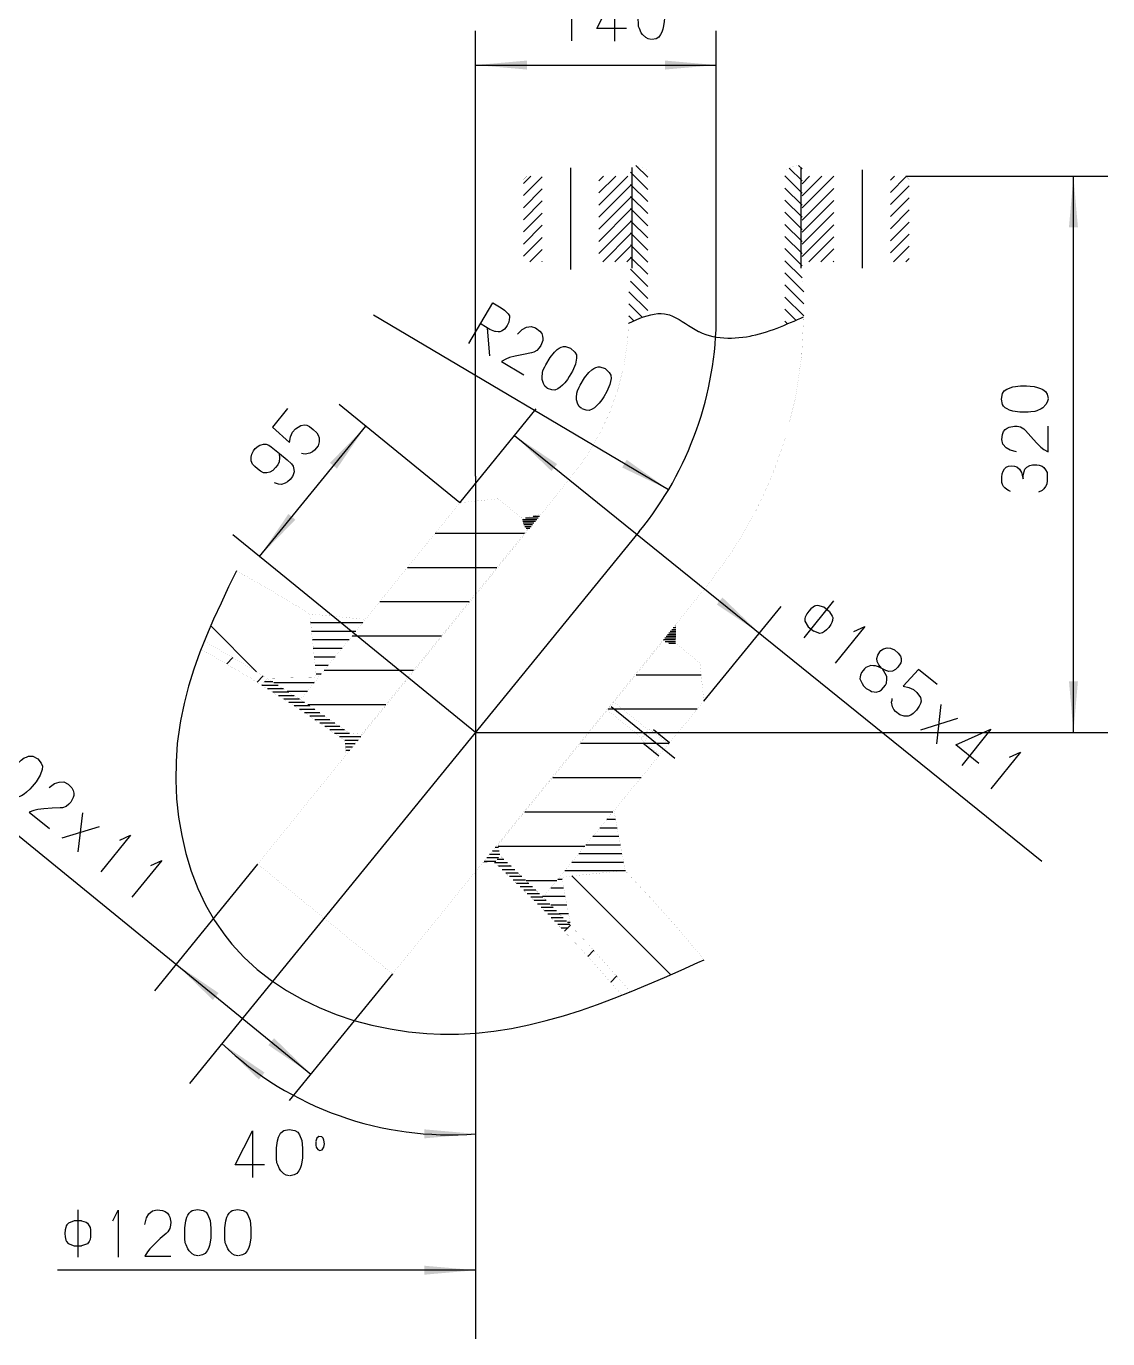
# Model space of a CAD drawing. Extents: x 0 to 8410, y 0 to 11890.
# Drawn here: x 644 to 1275, y 2478 to 3244 of the extents above; entities that cross this region are included whole.
import ezdxf

# ---------------------------------------------------------------- set-up
doc = ezdxf.new("R2010")
doc.units = 0
doc.header["$MEASUREMENT"] = 0
doc.layers.add('6', color=7, linetype='Continuous')
doc.layers.add('7', color=7, linetype='Continuous')

# ---------------------------------------------------------------- blocks, each defined once
blk = doc.blocks.new('BLKENT28')
at = {"layer": '6', "color": 1, "linetype": 'Continuous'}
for p, q in [((763.763, 2656.8), (739.176, 2626.61)), ((906.06, 2635.81), (906.06, 2567.24))]:
    blk.add_line(p, q, dxfattribs=at)
at = {"layer": '6', "color": 2, "linetype": 'Continuous'}
for p, q in [((765.726, 2579.14), (775.974, 2599.02)), ((775.974, 2599.02), (775.974, 2571.86)), ((791.072, 2595.24), (791.713, 2596.5)), ((791.713, 2596.5), (792.354, 2597.62)), ((792.354, 2597.62), (793.36, 2598.6)), ((793.36, 2598.6), (794.275, 2599.16)), ((794.275, 2599.16), (797.386, 2599.86)), ((797.386, 2599.86), (800.68, 2599.16)), ((800.68, 2599.16), (802.327, 2598.18)), ((802.327, 2598.18), (803.334, 2596.64)), ((803.334, 2596.64), (804.615, 2593.28)), ((789.883, 2589.08), (790.432, 2593.14)), ((789.883, 2584.18), (789.883, 2589.08)), ((790.432, 2593.14), (791.072, 2595.24)), ((804.615, 2593.28), (805.164, 2588.8)), ((805.164, 2588.8), (805.164, 2585.16)), ((812.85, 2592.72), (812.942, 2590.62)), ((813.491, 2594.68), (812.942, 2593)), ((812.942, 2590.62), (813.125, 2589.5)), ((813.125, 2589.5), (813.399, 2588.94)), ((813.399, 2588.94), (813.948, 2588.1)), ((814.589, 2595.66), (813.491, 2594.68)), ((816.419, 2595.52), (814.589, 2595.66)), ((817.151, 2594.68), (816.419, 2595.52)), ((816.602, 2587.96), (817.608, 2589.5)), ((817.608, 2593.56), (817.151, 2594.68)), ((817.883, 2591.46), (817.608, 2593.56)), ((817.608, 2589.5), (817.883, 2591.46)), ((789.974, 2582.78), (789.883, 2584.18)), ((790.157, 2580.4), (789.974, 2582.78)), ((805.072, 2583.2), (804.706, 2580.68)), ((805.164, 2585.16), (805.072, 2583.2)), ((813.948, 2588.1), (815.138, 2587.54)), ((815.138, 2587.54), (816.602, 2587.96)), ((783.02, 2579.14), (765.726, 2579.14)), ((790.615, 2579.14), (790.157, 2580.4)), ((791.713, 2576.76), (790.615, 2579.14)), ((792.445, 2575.64), (791.713, 2576.76)), ((794.275, 2573.96), (792.445, 2575.64)), ((795.648, 2573.12), (794.275, 2573.96)), ((801.87, 2574.1), (800.314, 2573.26)), ((802.968, 2575.64), (801.87, 2574.1)), ((803.7, 2577.04), (802.968, 2575.64)), ((804.249, 2578.86), (803.7, 2577.04)), ((804.706, 2580.68), (804.249, 2578.86)), ((797.478, 2572.7), (795.648, 2573.12)), ((800.314, 2573.26), (797.844, 2572.7))]:
    blk.add_line(p, q, dxfattribs=at)
at = {"layer": '6', "color": 1, "linetype": 'Continuous'}
blk.add_arc((891.289, 2789.95), 193.276, 226.45, 274.383, dxfattribs=at)
for points in [[(758.123, 2649.87), (782.945, 2633.02), (779.642, 2628.97)], [(906.06, 2597.24), (876.175, 2594.63), (876.175, 2599.86)]]:
    blk.add_solid(points, dxfattribs=at)
blk = doc.blocks.new('BLKENT29')
at = {"layer": '6', "color": 2, "linetype": 'Continuous'}
for p, q in [((902.091, 3058.49), (916.141, 3082.22)), ((916.141, 3082.22), (920.951, 3079.21)), ((920.951, 3079.21), (923.006, 3077.83)), ((923.006, 3077.83), (925.012, 3075.83)), ((925.012, 3075.83), (925.757, 3074.57)), ((925.704, 3072.33), (925.384, 3070.89)), ((925.873, 3073.69), (925.704, 3072.33)), ((925.757, 3074.57), (925.873, 3073.69)), ((914.307, 3066.55), (909.26, 3069.7)), ((912.739, 3067.31), (914.067, 3051.23)), ((917.269, 3065.44), (914.307, 3066.55)), ((917.655, 3065.38), (917.269, 3065.44)), ((919.122, 3065.16), (917.655, 3065.38)), ((920.266, 3065.3), (919.122, 3065.16)), ((921.095, 3065.62), (920.266, 3065.3)), ((922.145, 3066.14), (921.095, 3065.62)), ((922.96, 3066.79), (922.145, 3066.14)), ((923.759, 3067.79), (922.96, 3066.79)), ((924.551, 3068.94), (923.759, 3067.79)), ((925.384, 3070.89), (924.551, 3068.94)), ((930.531, 3063.78), (933.244, 3066.56)), ((933.244, 3066.56), (935.716, 3067.86)), ((935.716, 3067.86), (938.454, 3068.36)), ((938.454, 3068.36), (941.023, 3067.49)), ((941.023, 3067.49), (943.486, 3065.54)), ((943.486, 3065.54), (944.618, 3064.22)), ((944.618, 3064.22), (945.142, 3062.77)), ((943.151, 3055.82), (941.838, 3054.32)), ((944.165, 3057.17), (943.151, 3055.82)), ((945.182, 3060.15), (944.165, 3057.17)), ((945.142, 3062.77), (945.28, 3061.39)), ((945.28, 3061.39), (945.182, 3060.15)), ((954.887, 3055.7), (956.009, 3056.34)), ((956.009, 3056.34), (957.374, 3056.67)), ((957.374, 3056.67), (958.447, 3056.69)), ((958.447, 3056.69), (961.48, 3055.7)), ((923.66, 3049.3), (921.116, 3047.87)), ((925.768, 3050.16), (923.66, 3049.3)), ((929.178, 3051.07), (925.768, 3050.16)), ((934.039, 3052.1), (929.178, 3051.07)), ((938.6, 3052.98), (934.039, 3052.1)), ((939.966, 3053.31), (938.6, 3052.98)), ((941.838, 3054.32), (939.966, 3053.31)), ((947.036, 3046.03), (949.532, 3050.25)), ((949.532, 3050.25), (952.073, 3053.46)), ((952.073, 3053.46), (953.694, 3054.94)), ((953.694, 3054.94), (954.887, 3055.7)), ((961.48, 3055.7), (963.958, 3053.42)), ((963.958, 3053.42), (964.876, 3051.74)), ((964.958, 3049.9), (964.349, 3046.36)), ((964.876, 3051.74), (964.958, 3049.9)), ((921.116, 3047.87), (934.109, 3040.18)), ((944.831, 3038.72), (945.098, 3041.32)), ((945.098, 3041.32), (945.347, 3042.64)), ((945.347, 3042.64), (946.401, 3044.78)), ((946.401, 3044.78), (947.036, 3046.03)), ((962.539, 3042.22), (960.685, 3039.09)), ((964.349, 3046.36), (962.539, 3042.22)), ((969.611, 3038.36), (972.151, 3041.58)), ((972.151, 3041.58), (973.773, 3043.06)), ((973.773, 3043.06), (974.966, 3043.82)), ((974.966, 3043.82), (976.087, 3044.45)), ((976.087, 3044.45), (977.453, 3044.78)), ((977.453, 3044.78), (978.525, 3044.8)), ((978.525, 3044.8), (981.559, 3043.82)), ((981.559, 3043.82), (984.037, 3041.54)), ((984.037, 3041.54), (984.955, 3039.85)), ((944.89, 3037.38), (944.831, 3038.72)), ((945.609, 3035), (944.89, 3037.38)), ((946.362, 3033.58), (945.609, 3035)), ((947.723, 3032.29), (946.362, 3033.58)), ((955.288, 3032.85), (953.945, 3032.02)), ((956.688, 3034.14), (955.288, 3032.85)), ((958.009, 3035.47), (956.688, 3034.14)), ((959.607, 3037.45), (958.009, 3035.47)), ((960.685, 3039.09), (959.607, 3037.45)), ((965.425, 3030.75), (966.48, 3032.9)), ((966.48, 3032.9), (967.115, 3034.15)), ((967.115, 3034.15), (969.611, 3038.36)), ((984.427, 3034.47), (982.618, 3030.34)), ((985.037, 3038.02), (984.427, 3034.47)), ((984.955, 3039.85), (985.037, 3038.02)), ((950.449, 3031.32), (948.038, 3032.1)), ((952.216, 3031.25), (950.449, 3031.32)), ((953.945, 3032.02), (952.216, 3031.25)), ((964.91, 3026.83), (965.177, 3029.44)), ((964.969, 3025.49), (964.91, 3026.83)), ((965.688, 3023.11), (964.969, 3025.49)), ((965.177, 3029.44), (965.425, 3030.75)), ((979.686, 3025.57), (978.088, 3023.58)), ((980.763, 3027.21), (979.686, 3025.57)), ((982.618, 3030.34), (980.763, 3027.21)), ((966.441, 3021.69), (965.688, 3023.11)), ((967.802, 3020.4), (966.441, 3021.69)), ((970.528, 3019.44), (968.117, 3020.21)), ((972.295, 3019.37), (970.528, 3019.44)), ((974.024, 3020.13), (972.295, 3019.37)), ((975.367, 3020.96), (974.024, 3020.13)), ((976.767, 3022.25), (975.367, 3020.96)), ((978.088, 3023.58), (976.767, 3022.25))]:
    blk.add_line(p, q, dxfattribs=at)
at = {"layer": '6', "color": 1, "linetype": 'Continuous'}
blk.add_line((1018.57, 2973.1), (846.464, 3074.99), dxfattribs=at)
blk.add_solid([(1018.57, 2973.1), (991.518, 2986.08), (994.182, 2990.58)], dxfattribs=at)
blk = doc.blocks.new('BLKENT30')
at = {"layer": '6', "color": 2, "linetype": 'Continuous'}
for p, q in [((614.354, 2845.35), (596.935, 2823.97)), ((602.437, 2841.88), (601.18, 2840.92)), ((603.251, 2842.3), (602.437, 2841.88)), ((603.888, 2842.5), (603.251, 2842.3)), ((605.146, 2842.74), (603.888, 2842.5)), ((608.655, 2841.69), (605.146, 2842.74)), ((611.918, 2839.03), (608.655, 2841.69)), ((597.733, 2835.96), (597.575, 2835.19)), ((597.575, 2835.19), (597.577, 2833.74)), ((597.577, 2833.74), (599.459, 2830.4)), ((598.704, 2837.88), (597.733, 2835.96)), ((599.871, 2839.46), (598.704, 2837.88)), ((601.18, 2840.92), (599.871, 2839.46)), ((611.918, 2839.03), (613.587, 2836.59)), ((613.697, 2833.97), (613.345, 2832.81)), ((613.587, 2836.59), (613.872, 2835.64)), ((613.872, 2835.64), (613.697, 2833.97)), ((599.459, 2830.4), (602.723, 2827.74)), ((606.285, 2826.47), (602.723, 2827.74)), ((607.79, 2826.87), (606.285, 2826.47)), ((609.012, 2827.5), (607.79, 2826.87)), ((610.197, 2828.52), (609.012, 2827.5)), ((611.506, 2829.98), (610.197, 2828.52)), ((612.673, 2831.56), (611.506, 2829.98)), ((613.345, 2832.81), (612.673, 2831.56)), ((632.498, 2830.39), (615.168, 2809.12)), ((626.107, 2827.47), (632.498, 2830.39)), ((634.921, 2808.74), (638.016, 2812.54)), ((638.016, 2812.54), (641.005, 2815.34)), ((641.005, 2815.34), (642.828, 2816.56)), ((642.828, 2816.56), (644.121, 2817.13)), ((644.121, 2817.13), (645.325, 2817.6)), ((645.325, 2817.6), (646.724, 2817.72)), ((646.724, 2817.72), (647.787, 2817.58)), ((647.787, 2817.58), (650.641, 2816.16)), ((650.641, 2816.16), (652.753, 2813.53)), ((652.753, 2813.53), (653.411, 2811.73)), ((653.411, 2811.73), (653.219, 2809.9)), ((631.653, 2801.83), (632.305, 2804.37)), ((632.305, 2804.37), (632.746, 2805.63)), ((632.746, 2805.63), (634.108, 2807.59)), ((634.108, 2807.59), (634.921, 2808.74)), ((652.09, 2806.49), (649.686, 2802.67)), ((653.219, 2809.9), (652.09, 2806.49)), ((631.514, 2800.5), (631.653, 2801.83)), ((631.871, 2798.04), (631.514, 2800.5)), ((632.405, 2796.52), (631.871, 2798.04)), ((633.559, 2795.04), (632.405, 2796.52)), ((642.699, 2795.54), (641.124, 2794.48)), ((644.203, 2796.66), (642.699, 2795.54)), ((646.079, 2798.38), (644.203, 2796.66)), ((647.387, 2799.85), (646.079, 2798.38)), ((649.686, 2802.67), (647.387, 2799.85)), ((657.415, 2799.26), (660.512, 2801.61)), ((660.512, 2801.61), (663.15, 2802.53)), ((663.15, 2802.53), (665.931, 2802.62)), ((665.931, 2802.62), (668.342, 2801.37)), ((668.342, 2801.37), (670.489, 2799.08)), ((670.489, 2799.08), (671.413, 2797.61)), ((671.413, 2797.61), (671.716, 2796.1)), ((671.716, 2796.1), (671.647, 2794.71)), ((636.112, 2793.68), (633.842, 2794.81)), ((637.848, 2793.35), (636.112, 2793.68)), ((639.672, 2793.85), (637.848, 2793.35)), ((641.124, 2794.48), (639.672, 2793.85)), ((667.192, 2788.23), (665.191, 2787.51)), ((668.714, 2789.52), (667.192, 2788.23)), ((669.917, 2790.7), (668.714, 2789.52)), ((671.365, 2793.5), (669.917, 2790.7)), ((671.647, 2794.71), (671.365, 2793.5)), ((648.47, 2785.96), (645.744, 2784.93)), ((645.744, 2784.93), (657.449, 2775.4)), ((650.684, 2786.51), (648.47, 2785.96)), ((654.191, 2786.9), (650.684, 2786.51)), ((659.151, 2787.19), (654.191, 2786.9)), ((663.792, 2787.39), (659.151, 2787.19)), ((665.191, 2787.51), (663.792, 2787.39)), ((674.192, 2761.76), (676.905, 2784.65)), ((664.88, 2769.89), (686.607, 2776.56)), ((704.861, 2771.45), (687.53, 2750.17)), ((698.47, 2768.53), (704.861, 2771.45)), ((722.951, 2756.71), (705.621, 2735.43)), ((716.56, 2753.79), (722.951, 2756.71))]:
    blk.add_line(p, q, dxfattribs=at)
at = {"layer": '6', "color": 1, "linetype": 'Continuous'}
for p, q in [((567.223, 2829.94), (810.009, 2632.16)), ((778.913, 2754.66), (718.699, 2680.75)), ((857.591, 2690.57), (797.378, 2616.65))]:
    blk.add_line(p, q, dxfattribs=at)
for points in [[(731.331, 2696.25), (756.153, 2679.41), (752.85, 2675.35)], [(810.009, 2632.16), (785.187, 2649.01), (788.489, 2653.06)]]:
    blk.add_solid(points, dxfattribs=at)
blk = doc.blocks.new('BLKENT31')
at = {"layer": '6', "color": 1, "linetype": 'Continuous'}
for p, q in [((906.06, 2635.81), (906.06, 2477.68)), ((906.06, 2517.68), (662.21, 2517.68))]:
    blk.add_line(p, q, dxfattribs=at)
at = {"layer": '6', "color": 2, "linetype": 'Continuous'}
for p, q in [((674.014, 2552.9), (674.014, 2525.32)), ((694.419, 2546.46), (697.53, 2552.76)), ((697.53, 2552.76), (697.53, 2525.32)), ((714.092, 2548.14), (715.556, 2550.52)), ((715.556, 2550.52), (717.661, 2552.34)), ((717.661, 2552.34), (720.314, 2552.9)), ((720.314, 2552.9), (723.425, 2552.48)), ((723.425, 2552.48), (725.072, 2551.92)), ((725.072, 2551.92), (726.262, 2550.94)), ((726.262, 2550.94), (727.085, 2549.82)), ((738.249, 2549.82), (738.889, 2550.94)), ((738.889, 2550.94), (739.896, 2551.92)), ((739.896, 2551.92), (740.811, 2552.48)), ((740.811, 2552.48), (743.922, 2553.18)), ((743.922, 2553.18), (747.216, 2552.48)), ((747.216, 2552.48), (748.863, 2551.5)), ((748.863, 2551.5), (749.87, 2549.96)), ((761.582, 2549.82), (762.223, 2550.94)), ((762.223, 2550.94), (763.229, 2551.92)), ((763.229, 2551.92), (764.144, 2552.48)), ((764.144, 2552.48), (767.255, 2553.18)), ((767.255, 2553.18), (770.55, 2552.48)), ((770.55, 2552.48), (772.197, 2551.5)), ((772.197, 2551.5), (773.203, 2549.96)), ((666.968, 2542.68), (666.602, 2541.14)), ((667.334, 2543.52), (666.968, 2542.68)), ((667.7, 2544.08), (667.334, 2543.52)), ((668.523, 2545.06), (667.7, 2544.08)), ((671.909, 2546.46), (668.523, 2545.06)), ((676.118, 2546.46), (671.909, 2546.46)), ((676.118, 2546.46), (678.955, 2545.62)), ((678.955, 2545.62), (679.778, 2545.06)), ((679.778, 2545.06), (680.693, 2543.66)), ((680.693, 2543.66), (681.151, 2542.54)), ((713.177, 2544.36), (714.092, 2548.14)), ((727.085, 2549.82), (727.634, 2548.7)), ((727.634, 2548.7), (728.275, 2545.62)), ((728.092, 2543.94), (727.726, 2541.98)), ((728.275, 2545.62), (728.092, 2543.94)), ((736.419, 2542.4), (736.968, 2546.46)), ((736.968, 2546.46), (737.608, 2548.56)), ((737.608, 2548.56), (738.249, 2549.82)), ((749.87, 2549.96), (751.151, 2546.6)), ((751.151, 2546.6), (751.7, 2542.12)), ((759.752, 2542.4), (760.301, 2546.46)), ((760.301, 2546.46), (760.942, 2548.56)), ((760.942, 2548.56), (761.582, 2549.82)), ((773.203, 2549.96), (774.484, 2546.6)), ((774.484, 2546.6), (775.033, 2542.12)), ((666.602, 2541.14), (666.51, 2539.18)), ((666.51, 2539.18), (666.602, 2537.22)), ((666.602, 2537.22), (667.059, 2535.12)), ((667.059, 2535.12), (667.425, 2534.42)), ((681.151, 2535.68), (680.602, 2534.42)), ((681.151, 2542.54), (681.425, 2541.14)), ((681.425, 2537.22), (681.151, 2535.68)), ((681.425, 2541.14), (681.517, 2539.18)), ((681.517, 2539.18), (681.425, 2537.22)), ((722.144, 2536.1), (718.484, 2532.74)), ((725.621, 2539.18), (722.144, 2536.1)), ((726.628, 2540.16), (725.621, 2539.18)), ((727.726, 2541.98), (726.628, 2540.16)), ((736.419, 2537.5), (736.419, 2542.4)), ((736.51, 2536.1), (736.419, 2537.5)), ((736.693, 2533.72), (736.51, 2536.1)), ((751.608, 2536.52), (751.242, 2534)), ((751.7, 2538.48), (751.608, 2536.52)), ((751.7, 2542.12), (751.7, 2538.48)), ((759.752, 2537.5), (759.752, 2542.4)), ((759.844, 2536.1), (759.752, 2537.5)), ((760.027, 2533.72), (759.844, 2536.1)), ((774.942, 2536.52), (774.576, 2534)), ((775.033, 2538.48), (774.942, 2536.52)), ((775.033, 2542.12), (775.033, 2538.48)), ((667.425, 2534.42), (668.341, 2533.3)), ((668.341, 2533.3), (671.909, 2531.9)), ((671.909, 2531.9), (676.118, 2531.9)), ((679.687, 2533.16), (676.118, 2531.9)), ((680.602, 2534.42), (679.687, 2533.16)), ((714.641, 2528.4), (713.177, 2525.88)), ((716.013, 2530.22), (714.641, 2528.4)), ((718.484, 2532.74), (716.013, 2530.22)), ((737.151, 2532.46), (736.693, 2533.72)), ((738.249, 2530.08), (737.151, 2532.46)), ((738.981, 2528.96), (738.249, 2530.08)), ((740.811, 2527.28), (738.981, 2528.96)), ((748.406, 2527.42), (746.85, 2526.58)), ((749.504, 2528.96), (748.406, 2527.42)), ((750.236, 2530.36), (749.504, 2528.96)), ((750.785, 2532.18), (750.236, 2530.36)), ((751.242, 2534), (750.785, 2532.18)), ((760.484, 2532.46), (760.027, 2533.72)), ((761.582, 2530.08), (760.484, 2532.46)), ((762.314, 2528.96), (761.582, 2530.08)), ((764.144, 2527.28), (762.314, 2528.96)), ((771.739, 2527.42), (770.183, 2526.58)), ((772.837, 2528.96), (771.739, 2527.42)), ((773.569, 2530.36), (772.837, 2528.96)), ((774.118, 2532.18), (773.569, 2530.36)), ((774.576, 2534), (774.118, 2532.18)), ((713.177, 2525.88), (728.275, 2525.88)), ((742.183, 2526.44), (740.811, 2527.28)), ((744.014, 2526.02), (742.183, 2526.44)), ((746.85, 2526.58), (744.38, 2526.02)), ((765.517, 2526.44), (764.144, 2527.28)), ((767.347, 2526.02), (765.517, 2526.44)), ((770.183, 2526.58), (767.713, 2526.02))]:
    blk.add_line(p, q, dxfattribs=at)
at = {"layer": '6', "color": 1, "linetype": 'Continuous'}
blk.add_solid([(906.06, 2517.68), (876.175, 2515.06), (876.175, 2520.29)], dxfattribs=at)
blk = doc.blocks.new('BLKENT49')
at = {"layer": '6', "color": 1, "linetype": 'Continuous'}
for p, q in [((1156.96, 3156.1), (1274.76, 3156.1)), ((1254.76, 2831.48), (1254.76, 3156.1)), ((1111.5, 2831.48), (1274.76, 2831.48))]:
    blk.add_line(p, q, dxfattribs=at)
at = {"layer": '6', "color": 2, "linetype": 'Continuous'}
for p, q in [((1215.98, 3031.86), (1219.34, 3033.15)), ((1219.34, 3033.15), (1223.82, 3033.69)), ((1223.82, 3033.69), (1227.46, 3033.69)), ((1227.46, 3033.69), (1229.42, 3033.6)), ((1229.42, 3033.6), (1231.94, 3033.24)), ((1231.94, 3033.24), (1233.76, 3032.78)), ((1212.76, 3025.92), (1213.46, 3029.21)), ((1213.46, 3022.81), (1212.76, 3025.92)), ((1213.46, 3029.21), (1214.44, 3030.86)), ((1214.44, 3030.86), (1215.98, 3031.86)), ((1233.76, 3032.78), (1235.58, 3032.23)), ((1235.58, 3032.23), (1236.98, 3031.5)), ((1236.98, 3031.5), (1238.52, 3030.4)), ((1238.52, 3030.4), (1239.36, 3028.84)), ((1239.36, 3028.84), (1239.92, 3026.37)), ((1239.92, 3026.01), (1239.5, 3024.18)), ((1214.02, 3021.89), (1213.46, 3022.81)), ((1215, 3020.88), (1214.02, 3021.89)), ((1216.12, 3020.24), (1215, 3020.88)), ((1217.38, 3019.6), (1216.12, 3020.24)), ((1219.48, 3018.96), (1217.38, 3019.6)), ((1223.54, 3018.41), (1219.48, 3018.96)), ((1228.44, 3018.41), (1223.54, 3018.41)), ((1229.84, 3018.5), (1228.44, 3018.41)), ((1232.22, 3018.69), (1229.84, 3018.5)), ((1233.48, 3019.15), (1232.22, 3018.69)), ((1235.86, 3020.24), (1233.48, 3019.15)), ((1236.98, 3020.98), (1235.86, 3020.24)), ((1238.66, 3022.81), (1236.98, 3020.98)), ((1239.5, 3024.18), (1238.66, 3022.81)), ((1217.24, 3009.63), (1220.32, 3010.27)), ((1220.32, 3010.27), (1222, 3010.09)), ((1222, 3010.09), (1223.96, 3009.72)), ((1240.06, 2995.17), (1240.06, 3010.27)), ((1213.04, 3002.31), (1213.46, 3005.42)), ((1213.6, 2999.65), (1213.04, 3002.31)), ((1213.46, 3005.42), (1214.02, 3007.07)), ((1214.02, 3007.07), (1215, 3008.26)), ((1215, 3008.26), (1216.12, 3009.08)), ((1216.12, 3009.08), (1217.24, 3009.63)), ((1223.96, 3009.72), (1225.78, 3008.62)), ((1225.78, 3008.62), (1226.76, 3007.62)), ((1226.76, 3007.62), (1229.84, 3004.14)), ((1229.84, 3004.14), (1233.2, 3000.48)), ((1215.42, 2997.55), (1213.6, 2999.65)), ((1217.8, 2996.09), (1215.42, 2997.55)), ((1221.58, 2995.17), (1217.8, 2996.09)), ((1233.2, 3000.48), (1235.72, 2998.01)), ((1235.72, 2998.01), (1237.54, 2996.64)), ((1237.54, 2996.64), (1240.06, 2995.17)), ((1216.96, 2986.84), (1218.64, 2987.12)), ((1218.64, 2987.12), (1220.46, 2986.84)), ((1227.6, 2986.3), (1229.28, 2987.3)), ((1229.28, 2987.3), (1230.82, 2987.58)), ((1230.82, 2987.58), (1233.48, 2987.58)), ((1233.48, 2987.58), (1234.74, 2987.49)), ((1234.74, 2987.49), (1236.56, 2986.84)), ((1213.04, 2980.44), (1213.18, 2982.36)), ((1213.04, 2977.33), (1213.04, 2980.44)), ((1213.18, 2982.36), (1213.74, 2984.01)), ((1213.74, 2984.01), (1214.58, 2985.29)), ((1214.58, 2985.29), (1215.56, 2986.2)), ((1215.56, 2986.2), (1216.96, 2986.84)), ((1220.46, 2986.84), (1221.72, 2986.48)), ((1221.72, 2986.48), (1223.26, 2985.01)), ((1223.26, 2985.01), (1224.38, 2983.18)), ((1224.38, 2983.18), (1224.94, 2981.54)), ((1224.94, 2981.54), (1225.36, 2979.52)), ((1225.36, 2979.52), (1225.5, 2981.17)), ((1225.5, 2981.17), (1226.06, 2983.82)), ((1226.06, 2983.82), (1226.48, 2985.11)), ((1226.48, 2985.11), (1227.6, 2986.3)), ((1236.56, 2986.84), (1237.54, 2986.02)), ((1237.54, 2986.02), (1238.52, 2984.74)), ((1238.52, 2984.74), (1239.36, 2983.18)), ((1239.36, 2983.18), (1239.36, 2978.43)), ((1213.32, 2976.05), (1213.04, 2977.33)), ((1213.88, 2974.95), (1213.32, 2976.05)), ((1214.72, 2974.13), (1213.88, 2974.95)), ((1215.84, 2973.21), (1214.72, 2974.13)), ((1216.96, 2972.66), (1215.84, 2973.21)), ((1218.08, 2972.11), (1216.96, 2972.66)), ((1236.42, 2972.66), (1234.32, 2971.75)), ((1237.54, 2973.58), (1236.42, 2972.66)), ((1238.52, 2974.95), (1237.54, 2973.58)), ((1239.22, 2976.32), (1238.52, 2974.95)), ((1239.36, 2978.43), (1239.22, 2976.32))]:
    blk.add_line(p, q, dxfattribs=at)
at = {"layer": '6', "color": 1, "linetype": 'Continuous'}
for points in [[(1254.76, 3156.1), (1257.37, 3126.21), (1252.15, 3126.21)], [(1254.76, 2831.48), (1252.15, 2861.36), (1257.37, 2861.36)]]:
    blk.add_solid(points, dxfattribs=at)
blk = doc.blocks.new('BLKENT118')
at = {"layer": '6', "color": 2, "linetype": 'Continuous'}
for p, q in [((796.354, 3020.46), (787.57, 3009.67)), ((800.999, 3008.65), (804.063, 3010.64)), ((804.063, 3010.64), (806.189, 3011.03)), ((806.189, 3011.03), (807.57, 3010.73)), ((807.57, 3010.73), (809.104, 3009.95)), ((809.104, 3009.95), (811.391, 3008.33)), ((787.57, 3009.67), (797.419, 3000.71)), ((797.419, 3000.71), (798.132, 3004.02)), ((798.132, 3004.02), (799.323, 3006.59)), ((799.323, 3006.59), (800.999, 3008.65)), ((811.391, 3008.33), (813.388, 3006.34)), ((813.388, 3006.34), (814.235, 3004.95)), ((814.235, 3004.95), (814.801, 3003.42)), ((814.801, 3003.42), (814.839, 3001.03)), ((775.463, 2993.92), (776.466, 2995.82)), ((776.466, 2995.82), (777.507, 2997.1)), ((777.507, 2997.1), (779.162, 2998.47)), ((779.162, 2998.47), (780.238, 2999.12)), ((780.238, 2999.12), (780.969, 2999.35)), ((780.969, 2999.35), (782.313, 2999.67)), ((782.313, 2999.67), (783.926, 2999.66)), ((783.926, 2999.66), (785.467, 2999.11)), ((785.467, 2999.11), (786.719, 2998.21)), ((786.719, 2998.21), (791.712, 2994.14)), ((810.989, 2995.2), (809.406, 2994.36)), ((812.073, 2996.09), (810.989, 2995.2)), ((814.154, 2998.64), (812.073, 2996.09)), ((814.839, 3001.03), (814.154, 2998.64)), ((775.132, 2992.19), (775.463, 2993.92)), ((775.228, 2989.87), (775.132, 2992.19)), ((776.003, 2987.94), (775.228, 2989.87)), ((777.241, 2986.58), (776.003, 2987.94)), ((790.676, 2987.55), (789.404, 2985.99)), ((791.513, 2989.47), (790.676, 2987.55)), ((791.437, 2994.25), (791.75, 2991.75)), ((791.75, 2991.75), (791.513, 2989.47)), ((791.712, 2994.14), (796.162, 2990.52)), ((796.162, 2990.52), (798.593, 2988.18)), ((798.593, 2988.18), (799.556, 2986.93)), ((799.556, 2986.93), (800.107, 2984.94)), ((805.56, 2994.07), (804.562, 2994.18)), ((806.608, 2993.81), (805.56, 2994.07)), ((809.406, 2994.36), (806.608, 2993.81)), ((778.76, 2985.34), (777.241, 2986.58)), ((780.497, 2983.92), (778.76, 2985.34)), ((782.248, 2982.97), (780.497, 2983.92)), ((784.251, 2982.99), (782.248, 2982.97)), ((786.095, 2983.26), (784.251, 2982.99)), ((787.793, 2984.23), (786.095, 2983.26)), ((789.404, 2985.99), (787.793, 2984.23)), ((799.258, 2980.8), (797.871, 2979.09)), ((799.734, 2981.82), (799.258, 2980.8)), ((800.174, 2983.47), (799.734, 2981.82)), ((800.107, 2984.94), (800.174, 2983.47)), ((791.054, 2976.27), (788.746, 2977.2)), ((792.775, 2976.16), (791.054, 2976.27)), ((794.966, 2976.86), (792.775, 2976.16)), ((796.382, 2977.71), (794.966, 2976.86)), ((797.871, 2979.09), (796.382, 2977.71))]:
    blk.add_line(p, q, dxfattribs=at)
at = {"layer": '6', "color": 1, "linetype": 'Continuous'}
for p, q in [((896.916, 2965.54), (826.522, 3022.88)), ((780.032, 2934.14), (842.028, 3010.25)), ((795.533, 2921.51), (764.526, 2946.77))]:
    blk.add_line(p, q, dxfattribs=at)
for points in [[(842.028, 3010.25), (825.18, 2985.43), (821.126, 2988.73)], [(780.032, 2934.14), (796.88, 2958.96), (800.935, 2955.66)]]:
    blk.add_solid(points, dxfattribs=at)
blk = doc.blocks.new('BLKENT125')
at = {"layer": '6', "color": 2, "linetype": 'Continuous'}
for p, q in [((1005.28, 3262.19), (1008.39, 3262.89)), ((1008.39, 3262.89), (1011.69, 3262.19)), ((958.888, 3256.17), (961.999, 3262.47)), ((961.999, 3262.47), (961.999, 3235.03)), ((976.731, 3242.17), (986.98, 3262.05)), ((986.98, 3262.05), (986.98, 3234.89)), ((1000.89, 3252.11), (1001.44, 3256.17)), ((1001.44, 3256.17), (1002.08, 3258.27)), ((1002.08, 3258.27), (1002.72, 3259.53)), ((1002.72, 3259.53), (1003.36, 3260.65)), ((1003.36, 3260.65), (1004.37, 3261.63)), ((1004.37, 3261.63), (1005.28, 3262.19)), ((1011.69, 3262.19), (1013.33, 3261.21)), ((1013.33, 3261.21), (1014.34, 3259.67)), ((1014.34, 3259.67), (1015.62, 3256.31)), ((1015.62, 3256.31), (1016.17, 3251.83)), ((1000.89, 3247.21), (1000.89, 3252.11)), ((1016.17, 3248.19), (1016.08, 3246.23)), ((1016.17, 3251.83), (1016.17, 3248.19)), ((994.025, 3242.17), (976.731, 3242.17)), ((1000.98, 3245.81), (1000.89, 3247.21)), ((1001.16, 3243.43), (1000.98, 3245.81)), ((1001.62, 3242.17), (1001.16, 3243.43)), ((1002.72, 3239.79), (1001.62, 3242.17)), ((1003.45, 3238.67), (1002.72, 3239.79)), ((1014.71, 3240.07), (1013.97, 3238.67)), ((1015.25, 3241.89), (1014.71, 3240.07)), ((1015.71, 3243.71), (1015.25, 3241.89)), ((1016.08, 3246.23), (1015.71, 3243.71)), ((1005.28, 3236.99), (1003.45, 3238.67)), ((1006.65, 3236.15), (1005.28, 3236.99)), ((1008.48, 3235.73), (1006.65, 3236.15)), ((1011.32, 3236.29), (1008.85, 3235.73)), ((1012.87, 3237.13), (1011.32, 3236.29)), ((1013.97, 3238.67), (1012.87, 3237.13))]:
    blk.add_line(p, q, dxfattribs=at)
at = {"layer": '6', "color": 1, "linetype": 'Continuous'}
for p, q in [((906.06, 2981.07), (906.06, 3240.89)), ((1046.46, 3165.36), (1046.46, 3240.89)), ((906.06, 3220.89), (1046.46, 3220.89))]:
    blk.add_line(p, q, dxfattribs=at)
for points in [[(906.06, 3220.89), (935.946, 3223.51), (935.946, 3218.28)], [(1046.46, 3220.89), (1016.58, 3218.28), (1016.58, 3223.51)]]:
    blk.add_solid(points, dxfattribs=at)
blk = doc.blocks.new('BLKENT314')
at = {"layer": '6', "color": 1, "linetype": 'Continuous'}
for p, q in [((896.92, 2965.54), (941.29, 3020.33)), ((928.7, 3004.79), (1236.34, 2756.45)), ((1039.18, 2849.8), (1084.31, 2904.87))]:
    blk.add_line(p, q, dxfattribs=at)
at = {"layer": '6', "color": 2, "linetype": 'Continuous'}
for p, q in [((1114.81, 2908.17), (1097.48, 2886.71)), ((1101.65, 2903.68), (1100.35, 2902.21)), ((1102.9, 2904.65), (1101.65, 2903.68)), ((1103.72, 2905.07), (1102.9, 2904.65)), ((1104.35, 2905.28), (1103.72, 2905.07)), ((1105.61, 2905.52), (1104.35, 2905.28)), ((1109.12, 2904.48), (1105.61, 2905.52)), ((1112.4, 2901.84), (1109.12, 2904.48)), ((1098.23, 2898.71), (1098.07, 2897.93)), ((1098.07, 2897.93), (1098.08, 2896.49)), ((1098.08, 2896.49), (1099.98, 2893.15)), ((1099.19, 2900.63), (1098.23, 2898.71)), ((1100.35, 2902.21), (1099.19, 2900.63)), ((1112.4, 2901.84), (1114.08, 2899.4)), ((1113.85, 2895.63), (1113.19, 2894.37)), ((1114.2, 2896.79), (1113.85, 2895.63)), ((1114.08, 2899.4), (1114.37, 2898.45)), ((1114.37, 2898.45), (1114.2, 2896.79)), ((1099.98, 2893.15), (1103.25, 2890.51)), ((1106.82, 2889.25), (1103.25, 2890.51)), ((1108.33, 2889.66), (1106.82, 2889.25)), ((1109.54, 2890.29), (1108.33, 2889.66)), ((1110.72, 2891.32), (1109.54, 2890.29)), ((1112.03, 2892.78), (1110.72, 2891.32)), ((1113.19, 2894.37), (1112.03, 2892.78)), ((1133.02, 2893.29), (1115.78, 2871.94)), ((1126.64, 2890.35), (1133.02, 2893.29)), ((1142.45, 2879.2), (1143.95, 2880.33)), ((1143.95, 2880.33), (1146.01, 2880.83)), ((1146.01, 2880.83), (1147.99, 2880.67)), ((1147.99, 2880.67), (1150.42, 2879.6)), ((1140, 2874.7), (1140.57, 2876.58)), ((1140.21, 2872.92), (1140, 2874.7)), ((1141.23, 2870.83), (1140.21, 2872.92)), ((1140.57, 2876.58), (1141.84, 2878.44)), ((1141.84, 2878.44), (1142.45, 2879.2)), ((1150.42, 2879.6), (1152.47, 2877.77)), ((1154.05, 2872), (1152.41, 2869.54)), ((1152.47, 2877.77), (1153.9, 2875.9)), ((1153.9, 2875.9), (1154.31, 2874.66)), ((1154.31, 2873.05), (1154.05, 2872)), ((1154.31, 2874.66), (1154.31, 2873.05)), ((1130.47, 2864.94), (1130.29, 2863.83)), ((1131.16, 2866.37), (1130.47, 2864.94)), ((1132.05, 2867.62), (1131.16, 2866.37)), ((1132.84, 2868.6), (1132.05, 2867.62)), ((1133.76, 2869.3), (1132.84, 2868.6)), ((1134.73, 2869.78), (1133.76, 2869.3)), ((1136.66, 2870.56), (1134.73, 2869.78)), ((1138.18, 2870.41), (1136.66, 2870.56)), ((1139.25, 2870.27), (1138.18, 2870.41)), ((1141.04, 2869.73), (1139.25, 2870.27)), ((1144.11, 2868.14), (1141.04, 2869.73)), ((1142.82, 2869.01), (1141.23, 2870.83)), ((1145.03, 2865.78), (1143.31, 2868.61)), ((1145.29, 2867.56), (1144.11, 2868.14)), ((1145.87, 2864.2), (1145.03, 2865.78)), ((1147.17, 2867.12), (1145.29, 2867.56)), ((1149.19, 2867.29), (1147.17, 2867.12)), ((1150.97, 2868.19), (1149.19, 2867.29)), ((1152.41, 2869.54), (1150.97, 2868.19)), ((1164.45, 2868.28), (1155.53, 2858.39)), ((1175.27, 2859.54), (1164.45, 2868.28)), ((1130.29, 2863.83), (1130.26, 2862.78)), ((1130.26, 2862.78), (1130.67, 2861.54)), ((1130.67, 2861.54), (1131.44, 2860.02)), ((1131.44, 2860.02), (1132.39, 2858.72)), ((1132.39, 2858.72), (1133.85, 2857.18)), ((1133.85, 2857.18), (1136.11, 2855.89)), ((1142.85, 2856.39), (1143.91, 2857.69)), ((1143.91, 2857.69), (1145.05, 2859.11)), ((1145.05, 2859.11), (1145.7, 2860.2)), ((1145.7, 2860.2), (1145.94, 2862.53)), ((1145.94, 2862.53), (1145.87, 2864.2)), ((1155.53, 2858.39), (1158.84, 2857.69)), ((1158.84, 2857.69), (1161.42, 2856.51)), ((1136.11, 2855.89), (1136.98, 2855.37)), ((1136.98, 2855.37), (1138.57, 2855.16)), ((1138.57, 2855.16), (1139.64, 2855.02)), ((1139.64, 2855.02), (1140.35, 2855.17)), ((1140.35, 2855.17), (1141.55, 2855.64)), ((1141.55, 2855.64), (1142.85, 2856.39)), ((1148.67, 2849.17), (1148.93, 2850.22)), ((1149.24, 2846.38), (1148.67, 2849.17)), ((1148.93, 2850.22), (1149.03, 2851.22)), ((1161.42, 2856.51), (1163.48, 2854.85)), ((1163.48, 2854.85), (1165.49, 2851.79)), ((1165.49, 2851.79), (1165.89, 2849.67)), ((1165.89, 2849.67), (1165.6, 2848.28)), ((1150.08, 2844.8), (1149.24, 2846.38)), ((1150.97, 2843.72), (1150.08, 2844.8)), ((1153.53, 2841.65), (1150.97, 2843.72)), ((1155.93, 2840.97), (1153.53, 2841.65)), ((1159.84, 2841.59), (1158.32, 2841.02)), ((1161.24, 2842.45), (1159.84, 2841.59)), ((1163.21, 2844.45), (1161.24, 2842.45)), ((1164.82, 2846.75), (1163.21, 2844.45)), ((1165.6, 2848.28), (1164.82, 2846.75)), ((1175.02, 2824.85), (1177.63, 2847.75)), ((1158.32, 2841.02), (1155.93, 2840.97)), ((1165.67, 2832.93), (1187.36, 2839.71)), ((1186.2, 2824.28), (1206.66, 2833.31)), ((1206.66, 2833.31), (1189.6, 2812.17)), ((1199.65, 2813.41), (1186.2, 2824.28)), ((1223.8, 2820.01), (1206.56, 2798.66)), ((1217.42, 2817.07), (1223.8, 2820.01))]:
    blk.add_line(p, q, dxfattribs=at)
at = {"layer": '6', "color": 1, "linetype": 'Continuous'}
for points in [[(928.7, 3004.79), (953.6, 2988.05), (950.31, 2983.98)], [(1071.64, 2889.41), (1046.74, 2906.14), (1050.02, 2910.21)]]:
    blk.add_solid(points, dxfattribs=at)
blk = doc.blocks.new('BLKENT356')
at = {"layer": '7', "color": 1, "linetype": 'Continuous'}
for p, q in [((933.964, 3151.8), (938.264, 3156.1)), ((933.964, 3144.73), (944.964, 3155.73)), ((977.964, 3139.23), (994.832, 3156.1)), ((977.964, 3146.3), (987.761, 3156.1)), ((977.964, 3153.37), (980.69, 3156.1)), ((1096.46, 3144.59), (1107.97, 3156.1)), ((1096.46, 3151.66), (1100.9, 3156.1)), ((1096.46, 3137.52), (1114.96, 3156.02)), ((1147.96, 3153.67), (1150.4, 3156.1)), ((1147.96, 3146.59), (1157.22, 3155.85)), ((933.964, 3137.66), (944.964, 3148.66)), ((977.964, 3132.16), (996.464, 3150.66)), ((1096.46, 3130.45), (1114.96, 3148.95)), ((1147.96, 3139.52), (1158.96, 3150.52)), ((933.964, 3130.58), (944.964, 3141.58)), ((977.964, 3125.09), (996.464, 3143.59)), ((1096.46, 3123.38), (1114.96, 3141.88)), ((1147.96, 3132.45), (1158.96, 3143.45)), ((933.964, 3123.51), (944.964, 3134.51)), ((977.964, 3118.02), (996.464, 3136.52)), ((1096.46, 3116.31), (1114.96, 3134.81)), ((1147.96, 3125.38), (1158.96, 3136.38)), ((933.964, 3116.44), (944.964, 3127.44)), ((977.964, 3110.94), (996.464, 3129.45)), ((1096.46, 3109.24), (1114.96, 3127.74)), ((1147.96, 3118.31), (1158.96, 3129.31)), ((933.964, 3109.37), (944.964, 3120.37)), ((980.188, 3106.1), (996.464, 3122.37)), ((1100.4, 3106.1), (1114.96, 3120.67)), ((1147.96, 3111.24), (1158.96, 3122.24)), ((937.761, 3106.1), (944.964, 3113.3)), ((987.259, 3106.1), (996.464, 3115.3)), ((1107.47, 3106.1), (1114.96, 3113.59)), ((1149.89, 3106.1), (1158.96, 3115.17)), ((944.832, 3106.1), (944.964, 3106.23)), ((994.33, 3106.1), (996.464, 3108.23)), ((1114.54, 3106.1), (1114.96, 3106.52)), ((1156.96, 3106.1), (1158.96, 3108.1))]:
    blk.add_line(p, q, dxfattribs=at)
blk = doc.blocks.new('BLKENT357')
at = {"layer": '7', "color": 1, "linetype": 'Continuous'}
for p, q in [((1017.2, 2887.63), (1022.76, 2887.63)), ((1018.01, 2888.63), (1022.78, 2888.63)), ((1018.82, 2889.63), (1022.79, 2889.63)), ((1019.62, 2890.63), (1022.81, 2890.63)), ((1020.43, 2891.63), (1022.82, 2891.63)), ((1021.24, 2892.63), (1022.84, 2892.63)), ((1015.58, 2885.63), (1022.73, 2885.63)), ((1016.39, 2886.63), (1022.75, 2886.63)), ((1016.53, 2884.63), (1022.72, 2884.63)), ((1018.77, 2883.63), (1022.71, 2883.63))]:
    blk.add_line(p, q, dxfattribs=at)
blk = doc.blocks.new('BLKENT358')
at = {"layer": '7', "color": 1, "linetype": 'Continuous'}
for p, q in [((935.115, 2956.71), (942.524, 2956.71)), ((939.63, 2957.71), (943.334, 2957.71)), ((933.387, 2955.71), (941.714, 2955.71)), ((933.513, 2954.71), (940.904, 2954.71)), ((933.757, 2953.71), (940.094, 2953.71)), ((934.146, 2952.71), (939.285, 2952.71)), ((934.706, 2951.71), (938.475, 2951.71)), ((935.483, 2950.71), (937.665, 2950.71))]:
    blk.add_line(p, q, dxfattribs=at)
blk = doc.blocks.new('BLKENT445')
at = {"layer": '7', "color": 1, "linetype": 'Continuous'}
for p, q in [((1096.46, 3146.21), (1086.46, 3156.21)), ((1096.46, 3153.28), (1089.01, 3160.74)), ((1096.46, 3160.36), (1094.46, 3162.36)), ((1096.46, 3139.14), (1086.46, 3149.14)), ((1096.46, 3132.07), (1086.46, 3142.07)), ((1096.46, 3125), (1086.46, 3135)), ((1096.46, 3117.93), (1086.46, 3127.93)), ((1096.46, 3110.86), (1086.46, 3120.86)), ((1096.46, 3103.79), (1086.46, 3113.79)), ((1096.46, 3096.72), (1086.46, 3106.72)), ((1097.46, 3088.65), (1086.46, 3099.65)), ((1097.46, 3081.57), (1086.46, 3092.57)), ((1097.46, 3074.5), (1086.46, 3085.5)), ((1092.85, 3072.04), (1086.46, 3078.43)), ((1087.88, 3069.95), (1086.46, 3071.36))]:
    blk.add_line(p, q, dxfattribs=at)
blk = doc.blocks.new('BLKENT446')
at = {"layer": '7', "color": 1, "linetype": 'Continuous'}
for p, q in [((1006.46, 3148.33), (996.464, 3158.33)), ((1006.46, 3155.41), (999.541, 3162.33)), ((1006.46, 3141.26), (996.464, 3151.26)), ((1006.46, 3134.19), (996.464, 3144.19)), ((1006.46, 3127.12), (996.464, 3137.12)), ((1006.46, 3120.05), (996.464, 3130.05)), ((1006.46, 3112.98), (996.464, 3122.98)), ((1006.46, 3105.91), (996.464, 3115.91)), ((1006.46, 3098.84), (996.464, 3108.84)), ((1006.46, 3091.77), (996.464, 3101.77)), ((1006.46, 3084.69), (996.425, 3094.73)), ((1006.46, 3077.62), (995.464, 3088.62)), ((1003.4, 3073.61), (995.464, 3081.55)), ((998.279, 3071.67), (995.464, 3074.48))]:
    blk.add_line(p, q, dxfattribs=at)
blk = doc.blocks.new('BLKENT597')
at = {"layer": '7', "color": 1, "linetype": 'Continuous'}
for p, q in [((935.116, 2956.71), (942.524, 2956.71)), ((939.631, 2957.71), (943.335, 2957.71)), ((933.387, 2955.71), (941.715, 2955.71)), ((933.513, 2954.71), (940.904, 2954.71)), ((933.757, 2953.71), (940.095, 2953.71)), ((934.146, 2952.71), (939.286, 2952.71)), ((934.706, 2951.71), (938.475, 2951.71)), ((935.483, 2950.71), (937.666, 2950.71))]:
    blk.add_line(p, q, dxfattribs=at)
blk = doc.blocks.new('BLKENT598')
at = {"layer": '7', "color": 1, "linetype": 'Continuous'}
for p, q in [((829.836, 2827.03), (837.513, 2827.03)), ((831.19, 2829.03), (839.133, 2829.03)), ((829.893, 2825.03), (835.894, 2825.03)), ((830.085, 2823.03), (834.275, 2823.03)), ((830.276, 2821.03), (832.655, 2821.03))]:
    blk.add_line(p, q, dxfattribs=at)
blk = doc.blocks.new('BLKENT600')
at = {"layer": '7', "color": 1, "linetype": 'Continuous'}
for p, q in [((882.558, 2947.8), (934.672, 2947.8)), ((866.363, 2927.8), (918.476, 2927.8)), ((850.167, 2907.8), (902.28, 2907.8)), ((833.972, 2887.8), (886.085, 2887.8)), ((817.776, 2867.8), (869.889, 2867.8)), ((808.265, 2847.8), (853.694, 2847.8))]:
    blk.add_line(p, q, dxfattribs=at)
blk = doc.blocks.new('BLKENT601')
at = {"layer": '7', "color": 1, "linetype": 'Continuous'}
for p, q in [((781.294, 2859.1), (790.897, 2859.1)), ((782.914, 2861.1), (787.73, 2861.1)), ((784.698, 2857.11), (794.034, 2857.11)), ((787.868, 2855.1), (797.144, 2855.1)), ((791.009, 2853.1), (800.227, 2853.1)), ((794.122, 2851.1), (803.282, 2851.1)), ((797.207, 2849.1), (806.31, 2849.1)), ((800.264, 2847.11), (809.312, 2847.11)), ((803.295, 2845.1), (812.289, 2845.1)), ((806.299, 2843.1), (815.24, 2843.1)), ((809.278, 2841.1), (818.167, 2841.1)), ((812.231, 2839.1), (821.069, 2839.1)), ((815.158, 2837.11), (823.946, 2837.11)), ((818.062, 2835.1), (826.801, 2835.1)), ((820.941, 2833.1), (829.632, 2833.1)), ((823.797, 2831.1), (832.596, 2831.1)), ((826.629, 2829.1), (831.242, 2829.1))]:
    blk.add_line(p, q, dxfattribs=at)
blk = doc.blocks.new('BLKENT602')
at = {"layer": '7', "color": 1, "linetype": 'Continuous'}
for p, q in [((912.585, 2758.45), (919.425, 2758.45)), ((914.205, 2760.45), (920.152, 2760.45)), ((915.824, 2762.45), (919.789, 2762.45)), ((917.444, 2764.45), (919.427, 2764.45)), ((910.965, 2756.45), (917.806, 2756.45))]:
    blk.add_line(p, q, dxfattribs=at)
blk = doc.blocks.new('BLKENT603')
at = {"layer": '7', "color": 1, "linetype": 'Continuous'}
for p, q in [((918.696, 2757.55), (922.473, 2757.55)), ((917.076, 2755.55), (924.615, 2755.55)), ((919.431, 2753.55), (926.744, 2753.55)), ((921.572, 2751.55), (928.86, 2751.55)), ((923.698, 2749.55), (930.962, 2749.55)), ((925.811, 2747.55), (933.05, 2747.55)), ((927.911, 2745.55), (935.125, 2745.55)), ((929.996, 2743.55), (937.187, 2743.55)), ((932.069, 2741.55), (939.236, 2741.55)), ((934.128, 2739.55), (941.272, 2739.55)), ((936.174, 2737.55), (943.296, 2737.55)), ((938.208, 2735.55), (945.306, 2735.55)), ((940.228, 2733.55), (947.304, 2733.55)), ((942.235, 2731.55), (949.29, 2731.55)), ((944.231, 2729.55), (951.263, 2729.55)), ((946.213, 2727.55), (953.224, 2727.55)), ((948.184, 2725.55), (955.173, 2725.55)), ((950.142, 2723.55), (957.11, 2723.55)), ((952.088, 2721.55), (959.035, 2721.55)), ((954.022, 2719.55), (960.949, 2719.55)), ((955.944, 2717.55), (959.983, 2717.55))]:
    blk.add_line(p, q, dxfattribs=at)
blk = doc.blocks.new('BLKENT604')
at = {"layer": '7', "color": 1, "linetype": 'Continuous'}
for p, q in [((999.629, 2865.15), (1037.61, 2865.15)), ((983.433, 2845.15), (1035.36, 2845.15)), ((967.238, 2825.15), (1018.97, 2825.15)), ((951.042, 2805.15), (1002.58, 2805.15)), ((934.846, 2785.15), (986.19, 2785.15)), ((919.301, 2765.15), (969.8, 2765.15)), ((935.544, 2745.15), (953.409, 2745.15))]:
    blk.add_line(p, q, dxfattribs=at)
blk = doc.blocks.new('BLKENT605')
at = {"layer": '7', "color": 1, "linetype": 'Continuous'}
for p, q in [((982.673, 2780.85), (987.703, 2780.85)), ((978.575, 2775.85), (988.636, 2775.85)), ((970.379, 2765.85), (990.501, 2765.85)), ((974.477, 2770.85), (989.569, 2770.85)), ((966.282, 2760.85), (991.434, 2760.85)), ((958.086, 2750.85), (993.576, 2750.85)), ((962.184, 2755.85), (992.367, 2755.85)), ((953.989, 2745.85), (956.474, 2745.85)), ((945.003, 2735.85), (958.357, 2735.85)), ((949.891, 2740.85), (957.415, 2740.85)), ((949.98, 2730.85), (959.299, 2730.85)), ((954.88, 2725.85), (960.24, 2725.85)), ((959.705, 2720.85), (961.182, 2720.85))]:
    blk.add_line(p, q, dxfattribs=at)
blk = doc.blocks.new('BLKENT606')
at = {"layer": '7', "color": 1, "linetype": 'Continuous'}
for p, q in [((957.91, 2715.44), (961.446, 2718.98)), ((971.547, 2700.79), (975.086, 2704.33)), ((984.868, 2685.83), (988.412, 2689.37))]:
    blk.add_line(p, q, dxfattribs=at)
blk = doc.blocks.new('BLKENT607')
at = {"layer": '7', "color": 1, "linetype": 'Continuous'}
for p, q in [((760.89, 2871.5), (764.543, 2875.15)), ((778.555, 2860.88), (782.188, 2864.51))]:
    blk.add_line(p, q, dxfattribs=at)
blk = doc.blocks.new('BLKENT670')
at = {"layer": '7', "color": 1, "linetype": 'Continuous'}
for p, q in [((809.829, 2895.64), (840.324, 2895.64)), ((810.355, 2890.64), (836.275, 2890.64)), ((810.88, 2885.64), (832.227, 2885.64)), ((811.406, 2880.64), (828.177, 2880.64)), ((811.931, 2875.64), (824.129, 2875.64)), ((812.457, 2870.64), (820.08, 2870.64)), ((812.982, 2865.64), (816.031, 2865.64)), ((788.387, 2860.64), (811.982, 2860.64)), ((796.235, 2855.64), (807.933, 2855.64))]:
    blk.add_line(p, q, dxfattribs=at)

msp = doc.modelspace()

# ---------------------------------------------------------------- linework, layer by layer
at = {"layer": '6'}
for p, q in [((1046.46, 3074.99), (1046.46, 3165.36)), ((961.464, 3160.85), (961.464, 3101.53)), ((997.214, 3161.11), (997.214, 3102.36)), ((1095.71, 3161.11), (1095.71, 3102.36)), ((1131.46, 3159.85), (1131.46, 3102.32)), ((995.396, 3070.38), (997.549, 3071.33)), ((997.549, 3071.33), (999.698, 3072.24)), ((999.698, 3072.24), (1001.84, 3073.11)), ((1001.84, 3073.11), (1003.97, 3073.9)), ((1003.97, 3073.9), (1006.08, 3074.6)), ((1006.08, 3074.6), (1008.18, 3075.17)), ((1008.18, 3075.17), (1010.25, 3075.6)), ((1010.25, 3075.6), (1012.3, 3075.86)), ((1012.3, 3075.86), (1014.32, 3075.92)), ((1014.32, 3075.92), (1016.3, 3075.76)), ((1016.3, 3075.76), (1017.16, 3075.61)), ((1017.16, 3075.61), (1017.16, 3075.61)), ((1017.16, 3075.61), (1019.09, 3075.11)), ((1019.09, 3075.11), (1020.99, 3074.39)), ((1020.99, 3074.39), (1022.86, 3073.49)), ((1022.86, 3073.49), (1024.72, 3072.45)), ((1024.72, 3072.45), (1026.58, 3071.31)), ((1026.58, 3071.31), (1028.44, 3070.12)), ((1089.81, 3070.67), (1091.77, 3071.54)), ((1091.77, 3071.54), (1093.73, 3072.41)), ((1093.73, 3072.41), (1095.68, 3073.29)), ((1095.68, 3073.29), (1097.4, 3074.06)), ((1028.44, 3070.12), (1030.31, 3068.9)), ((1030.31, 3068.9), (1032.2, 3067.7)), ((1032.2, 3067.7), (1034.11, 3066.56)), ((1034.11, 3066.56), (1036.07, 3065.51)), ((1036.07, 3065.51), (1036.24, 3065.42)), ((1036.24, 3065.42), (1036.24, 3065.42)), ((1036.24, 3065.42), (1038.24, 3064.52)), ((1038.24, 3064.52), (1040.28, 3063.74)), ((1040.28, 3063.74), (1042.36, 3063.09)), ((1067.46, 3063.04), (1069.58, 3063.52)), ((1069.58, 3063.52), (1071.67, 3064.06)), ((1071.67, 3064.06), (1073.75, 3064.65)), ((1073.75, 3064.65), (1075.81, 3065.28)), ((1075.81, 3065.28), (1077.85, 3065.96)), ((1077.85, 3065.96), (1079.87, 3066.67)), ((1079.87, 3066.67), (1081.88, 3067.42)), ((1081.88, 3067.42), (1083.88, 3068.19)), ((1083.88, 3068.19), (1085.86, 3069)), ((1085.86, 3069), (1087.84, 3069.83)), ((1087.84, 3069.83), (1089.81, 3070.67)), ((1042.36, 3063.09), (1044.46, 3062.57)), ((1044.46, 3062.57), (1046.6, 3062.16)), ((1046.6, 3062.16), (1048.75, 3061.86)), ((1048.75, 3061.86), (1050.92, 3061.66)), ((1050.92, 3061.66), (1053.1, 3061.57)), ((1053.1, 3061.57), (1055.29, 3061.57)), ((1055.29, 3061.57), (1057.48, 3061.66)), ((1057.48, 3061.66), (1059.67, 3061.83)), ((1059.67, 3061.83), (1061.86, 3062.07)), ((1061.86, 3062.07), (1064.03, 3062.4)), ((1064.03, 3062.4), (1066.18, 3062.78)), ((1066.18, 3062.78), (1067.46, 3063.04)), ((1067.46, 3063.04), (1067.46, 3063.04)), ((906.06, 2981.07), (906.06, 2635.81)), ((1001.53, 2948.67), (763.763, 2656.8)), ((766.517, 2925.83), (762.006, 2916.42)), ((906.06, 2831.48), (795.533, 2921.51)), ((762.006, 2916.42), (757.562, 2906.98)), ((757.562, 2906.98), (753.25, 2897.49)), ((753.25, 2897.49), (749.138, 2887.93)), ((749.138, 2887.93), (745.29, 2878.27)), ((778.317, 2866.89), (751.565, 2893.64)), ((745.29, 2878.27), (741.774, 2868.48)), ((741.774, 2868.48), (738.655, 2858.55)), ((738.655, 2858.55), (736.001, 2848.45)), ((736.001, 2848.45), (733.877, 2838.16)), ((985.131, 2846.53), (1022.23, 2816.49)), ((733.454, 2835.66), (732.07, 2825.1)), ((733.877, 2838.16), (733.454, 2835.66)), ((733.454, 2835.66), (733.454, 2835.66)), ((906.06, 2831.48), (1111.5, 2831.48)), ((1019.15, 2825.41), (1009.83, 2832.97)), ((732.07, 2825.1), (731.307, 2814.39)), ((1012.86, 2817.64), (1003.54, 2825.19)), ((731.307, 2814.39), (731.173, 2803.58)), ((731.173, 2803.58), (731.677, 2792.74)), ((731.677, 2792.74), (732.829, 2781.95)), ((732.829, 2781.95), (734.635, 2771.26)), ((734.635, 2771.26), (737.105, 2760.74)), ((737.105, 2760.74), (740.248, 2750.47)), ((740.248, 2750.47), (744.071, 2740.5)), ((1019.84, 2690.09), (962.193, 2747.74)), ((744.071, 2740.5), (748.584, 2730.9)), ((748.584, 2730.9), (753.796, 2721.75)), ((753.796, 2721.75), (759.713, 2713.09)), ((759.713, 2713.09), (763.792, 2707.95)), ((763.792, 2707.95), (763.792, 2707.95)), ((763.792, 2707.95), (770.865, 2700.26)), ((770.865, 2700.26), (778.594, 2693.17)), ((1025.96, 2692.8), (1035.68, 2697.14)), ((1035.68, 2697.14), (1039.39, 2698.81)), ((778.594, 2693.17), (786.913, 2686.7)), ((1006.49, 2684.32), (1016.24, 2688.51)), ((1016.24, 2688.51), (1025.96, 2692.8)), ((786.913, 2686.7), (795.756, 2680.84)), ((795.756, 2680.84), (805.057, 2675.59)), ((996.724, 2680.25), (1006.49, 2684.32)), ((805.057, 2675.59), (814.752, 2670.94)), ((977.081, 2672.68), (986.923, 2676.36)), ((986.923, 2676.36), (996.724, 2680.25)), ((814.752, 2670.94), (824.774, 2666.91)), ((824.774, 2666.91), (835.059, 2663.48)), ((947.243, 2663.29), (957.249, 2666.11)), ((957.249, 2666.11), (967.193, 2669.25)), ((967.193, 2669.25), (977.081, 2672.68)), ((835.059, 2663.48), (845.54, 2660.66)), ((845.54, 2660.66), (856.153, 2658.44)), ((856.153, 2658.44), (866.832, 2656.83)), ((916.779, 2657.19), (927.016, 2658.79)), ((927.016, 2658.79), (937.168, 2660.84)), ((937.168, 2660.84), (947.243, 2663.29)), ((866.832, 2656.83), (877.512, 2655.81)), ((877.512, 2655.81), (885.487, 2655.45)), ((885.487, 2655.45), (896.022, 2655.48)), ((885.487, 2655.45), (885.487, 2655.45)), ((896.022, 2655.48), (906.45, 2656.08)), ((906.45, 2656.08), (916.779, 2657.19))]:
    msp.add_line(p, q, dxfattribs=at)
at = {"layer": '6', "const_width": 0.03}
for points in [[(933.964, 3154.1), (935.964, 3156.1)], [(935.964, 3156.1), (996.464, 3156.1)], [(944.964, 3156.1), (944.964, 3106.1)], [(977.964, 3156.1), (977.964, 3106.1)], [(996.464, 3160.36), (998.464, 3162.36)], [(996.464, 3160.36), (996.464, 3095.36)], [(998.464, 3162.36), (1094.46, 3162.36)], [(999.464, 3162.36), (1006.47, 3159.81)], [(1006.46, 3159.81), (1086.46, 3159.81)], [(1006.46, 3074.71), (1006.46, 3159.81)], [(1093.46, 3162.36), (1086.46, 3159.81)], [(1086.46, 3069.25), (1086.46, 3159.81)], [(1094.46, 3162.36), (1096.46, 3160.36)], [(1096.46, 3160.36), (1096.46, 3095.36)], [(1096.46, 3156.1), (1156.96, 3156.1)], [(1114.96, 3156.1), (1114.96, 3106.1)], [(1147.96, 3156.1), (1147.96, 3106.1)], [(1158.96, 3154.1), (1156.96, 3156.1)], [(933.964, 3154.1), (933.964, 3108.1)], [(1158.96, 3154.1), (1158.96, 3108.1)], [(935.964, 3106.1), (933.964, 3108.1)], [(935.964, 3106.1), (996.464, 3106.1)], [(996.464, 3102.36), (997.214, 3102.36)], [(1095.71, 3102.36), (1096.46, 3102.36)], [(1096.46, 3106.1), (1156.96, 3106.1)], [(1156.96, 3106.1), (1158.96, 3108.1)], [(995.464, 3070.41), (995.464, 3092.36)], [(1097.46, 3074.08), (1097.46, 3092.36)], [(962.257, 2981.07), (778.913, 2754.66)], [(896.916, 2965.54), (803.915, 2850.69)], [(896.916, 2965.54), (919.129, 2967.8)], [(933.325, 2956.31), (919.129, 2967.8)], [(933.325, 2956.31), (944.144, 2958.71)], [(933.434, 2955.27), (933.325, 2956.31)], [(936.356, 2949.88), (839.638, 2830.45)], [(936.338, 2949.9), (936.744, 2949.57)], [(1041.54, 2917.69), (857.607, 2690.56)], [(813.037, 2865.12), (809.304, 2900.64)], [(841.783, 2897.44), (809.304, 2900.64)], [(1022.7, 2883.5), (1022.86, 2894.58)], [(1015.82, 2885.15), (919.181, 2765.8)], [(1015.82, 2885.15), (1015.41, 2885.48)], [(1021.66, 2883.39), (1022.7, 2883.5)], [(1022.7, 2883.5), (1036.93, 2871.84)], [(813.037, 2865.12), (811.778, 2863.57)], [(1039.2, 2849.63), (1036.93, 2871.84)], [(784.533, 2863.1), (781.363, 2859.19)], [(811.777, 2863.57), (784.511, 2863.07)], [(1039.18, 2849.8), (945.438, 2735.42)], [(1006.57, 2833.03), (986.672, 2849.15)], [(1002.79, 2828.37), (982.896, 2844.48)], [(832.545, 2831.03), (829.718, 2826.85)], [(829.718, 2826.85), (830.528, 2818.4)], [(832.545, 2831.03), (840.241, 2830.4)], [(1007.65, 2833.45), (1002.61, 2827.23)], [(1002.61, 2827.23), (1002.79, 2828.37)], [(1013.49, 2818.42), (1002.61, 2827.23)], [(1002.79, 2828.37), (1006.57, 2833.03)], [(1009.83, 2832.97), (1003.54, 2825.19)], [(1007.65, 2833.45), (1006.57, 2833.03)], [(1018.53, 2824.64), (1007.65, 2833.45)], [(986.77, 2785.85), (993.305, 2750.83)], [(920.315, 2759.55), (919.063, 2766.45)], [(920.315, 2759.55), (917.139, 2755.63)], [(778.913, 2754.66), (857.591, 2690.57)], [(917.139, 2755.63), (910.257, 2755.57)], [(957.761, 2747.3), (993.305, 2750.83)], [(957.761, 2747.3), (956.492, 2745.75)], [(956.493, 2745.75), (961.523, 2719.04)], [(961.523, 2719.04), (957.885, 2715.52)]]:
    msp.add_lwpolyline(points, dxfattribs=at)
for points in [[(995.464, 3092.36, 0.162265), (996.464, 3095.36, -0.1)], [(1096.46, 3095.36, 0.162284), (1097.46, 3092.36, -0.1)], [(962.257, 2981.07, 0.171836), (995.464, 3074.85, -0.1)], [(1041.54, 2917.69, 0.171818), (1097.46, 3075.64, -0.1)], [(933.434, 2955.27, 0.198922), (936.356, 2949.88, -0.1)], [(809.304, 2900.64, 0.0130685), (766.518, 2925.83, -0.1)], [(829.718, 2826.85, 0.0275788), (745.973, 2880.04, -0.1)], [(832.522, 2831, 0.0277295), (747.828, 2884.73, -0.1)], [(1015.8, 2885.17, 0.198913), (1021.66, 2883.39, -0.1)], [(996.374, 2680.11, 0.0304086), (920.29, 2759.52, -0.1)], [(991.48, 2678.15, 0.0298531), (917.139, 2755.63, -0.1)], [(1039.39, 2698.81, 0.0182952), (993.28, 2750.8, -0.1)]]:
    msp.add_lwpolyline(points, format="xyb", dxfattribs=at)
at = {"layer": '6'}
msp.add_arc((846.464, 3074.99), 200, 320.834, 0, dxfattribs=at)

# ---------------------------------------------------------------- block references
for name in ['BLKENT125', 'BLKENT356', 'BLKENT446', 'BLKENT445', 'BLKENT49', 'BLKENT29', 'BLKENT118', 'BLKENT314', 'BLKENT358', 'BLKENT597', 'BLKENT600', 'BLKENT670', 'BLKENT357', 'BLKENT607', 'BLKENT604', 'BLKENT601', 'BLKENT30', 'BLKENT598', 'BLKENT605', 'BLKENT602', 'BLKENT603', 'BLKENT606', 'BLKENT28', 'BLKENT31']:
    msp.add_blockref(name, (0, 0), dxfattribs=at)

doc.saveas('drawing.dxf')
